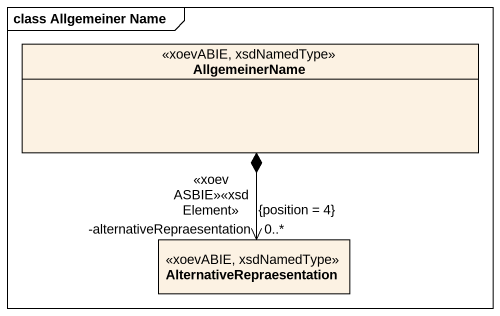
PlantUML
@startuml
mainframe class Allgemeiner Name
hide circle
hide empty members
class AllgemeinerName <<xoevABIE, xsdNamedType>>
class AlternativeRepraesentation <<xoevABIE, xsdNamedType>>
AllgemeinerName *--> "-alternativeRepraesentation\n<<xoevASBIE>><<xsdElement>>\n0..*\n{position = 4}" AlternativeRepraesentation
@enduml
